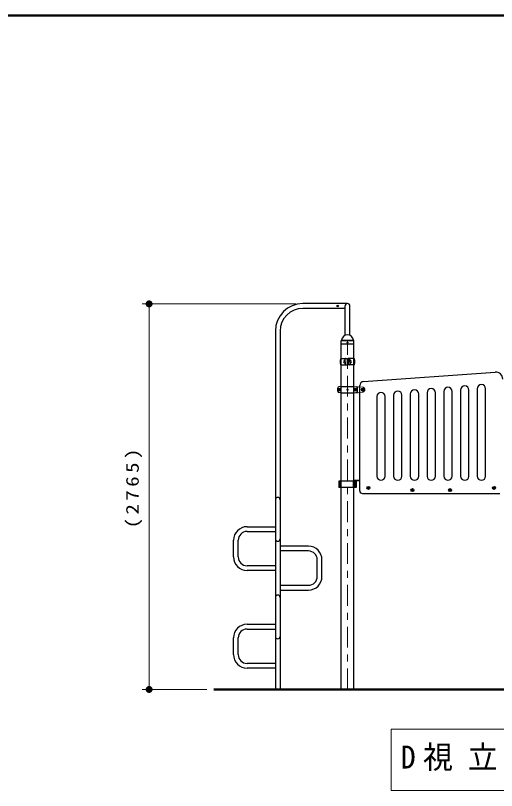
# Model space of a CAD drawing. Units: millimetres on the paper, scale 1:50. Extents: x -385 to 0, y -594 to 267.
# Drawn here: x -175.9 to -107, y -141.2 to -30 of the extents above; entities that cross this region are included whole.
import ezdxf

# ---------------------------------------------------------------- set-up
doc = ezdxf.new("R2010")
doc.units = ezdxf.units.MM
doc.linetypes.add('USER1', pattern=[4.5, 2.5, -2])
doc.linetypes.add('USER2', pattern=[6, 3, -1, 1, -1])
doc.layers.add('LY_1', color=7, linetype='Continuous', lineweight=25)
doc.styles.add('ＭＳ ゴシック', font='')
doc.styles.get('ＭＳ ゴシック').set_extended_font_data('MS Gothic')

# ---------------------------------------------------------------- blocks, each defined once
blk = doc.blocks.new('filled_dot')
at = {"color": 0, "linetype": 'Continuous', "lineweight": -2, "const_width": 1.25}
blk.add_lwpolyline([(-0.625, 0, 1), (0.625, 0, 1)], format="xyb", close=True, dxfattribs=at)

msp = doc.modelspace()

# ---------------------------------------------------------------- linework, layer by layer
at = {"layer": 'LY_1', "lineweight": 50}
for p, q in [((0, -30), (-385, -30)), ((-47.111, -126.662), (-147.512, -126.662))]:
    msp.add_line(p, q, dxfattribs=at)
at = {"layer": 'LY_1', "lineweight": 13}
for p, q in [((-135.757, -71.362), (-157.792, -71.362)), ((-156.792, -126.662), (-156.792, -71.362)), ((-129.25, -76.651), (-127.463, -76.651)), ((-129.214, -76.581), (-127.503, -76.581)), ((-128.197, -79.252), (-128.197, -80.072)), ((-129.322, -83.477), (-129.692, -83.477)), ((-129.692, -83.846), (-129.692, -83.477)), ((-129.322, -83.846), (-129.692, -83.846)), ((-127.392, -83.477), (-127.022, -83.477)), ((-127.392, -83.846), (-127.022, -83.846)), ((-127.022, -83.846), (-127.022, -83.477)), ((-148.512, -126.662), (-157.792, -126.662)), ((-122.117, -132.355), (-122.117, -141.155)), ((-65.317, -132.355), (-122.117, -132.355)), ((-122.117, -141.155), (-65.317, -141.155))]:
    msp.add_line(p, q, dxfattribs=at)
at = {"layer": 'LY_1'}
for p, q in [((-129.248, -71.322), (-134.757, -71.322)), ((-129.248, -72.002), (-134.757, -72.002)), ((-128.357, -71.322), (-129.248, -71.322)), ((-128.697, -72.002), (-129.248, -72.002)), ((-128.697, -75.867), (-128.697, -71.662)), ((-128.017, -75.867), (-128.017, -71.662)), ((-138.697, -75.262), (-138.697, -126.662)), ((-138.017, -75.262), (-138.017, -126.662)), ((-129.286, -77.071), (-129.278, -76.675)), ((-129.253, -76.617), (-129.231, -76.595)), ((-127.461, -76.617), (-127.483, -76.595)), ((-127.428, -77.071), (-127.436, -76.675)), ((-129.276, -77.081), (-129.286, -77.071)), ((-129.276, -77.081), (-127.437, -77.081)), ((-129.248, -126.662), (-129.248, -77.081)), ((-127.466, -126.662), (-127.466, -77.081)), ((-127.428, -77.071), (-127.437, -77.081)), ((-129.279, -79.212), (-128.427, -79.212)), ((-128.682, -79.476), (-128.722, -79.475)), ((-128.682, -79.847), (-128.722, -79.849)), ((-128.682, -79.662), (-128.682, -79.232)), ((-128.682, -79.662), (-128.682, -80.092)), ((-128.387, -79.252), (-128.387, -80.072)), ((-128.327, -79.252), (-128.327, -80.072)), ((-127.435, -79.212), (-128.287, -79.212)), ((-128.032, -79.662), (-128.032, -79.232)), ((-128.032, -79.476), (-127.992, -79.475)), ((-128.032, -79.662), (-128.032, -80.092)), ((-128.032, -79.847), (-127.992, -79.849)), ((-129.277, -80.112), (-128.427, -80.112)), ((-127.435, -80.112), (-128.287, -80.112)), ((-126.05, -82.49), (-107.178, -81.144)), ((-129.277, -83.212), (-129.593, -83.239)), ((-129.277, -83.212), (-127.436, -83.212)), ((-127.437, -83.212), (-126.807, -83.267)), ((-126.607, -98.162), (-126.607, -83.088)), ((-129.277, -84.112), (-129.593, -84.084)), ((-129.277, -84.112), (-127.436, -84.112)), ((-127.437, -84.112), (-126.807, -84.056)), ((-126.237, -83.615), (-126.157, -83.569)), ((-126.237, -83.615), (-126.237, -83.708)), ((-126.237, -83.708), (-126.157, -83.754)), ((-126.157, -83.569), (-126.077, -83.615)), ((-126.157, -83.754), (-126.077, -83.708)), ((-126.077, -83.615), (-126.077, -83.708)), ((-121.757, -84.467), (-121.757, -96.062)), ((-120.557, -96.062), (-120.557, -84.467)), ((-119.357, -84.284), (-119.357, -96.062)), ((-118.157, -96.062), (-118.157, -84.284)), ((-116.957, -84.099), (-116.957, -96.062)), ((-115.757, -96.062), (-115.757, -84.099)), ((-114.557, -83.915), (-114.557, -96.062)), ((-113.357, -96.062), (-113.357, -83.915)), ((-112.157, -83.731), (-112.157, -96.062)), ((-110.957, -96.062), (-110.957, -83.731)), ((-109.757, -83.547), (-109.757, -96.062)), ((-108.557, -96.062), (-108.557, -83.547)), ((-124.157, -84.651), (-124.157, -96.062)), ((-122.957, -96.062), (-122.957, -84.651)), ((-127.466, -96.662), (-126.607, -96.662)), ((-127.121, -96.782), (-129.593, -96.782)), ((-129.593, -96.782), (-129.593, -97.682)), ((-127.121, -97.682), (-129.593, -97.682)), ((-129.427, -96.782), (-129.427, -97.682)), ((-127.522, -96.782), (-127.522, -97.682)), ((-127.466, -96.708), (-126.607, -96.708)), ((-127.335, -96.782), (-127.335, -97.682)), ((-127.276, -96.782), (-127.276, -97.682)), ((-127.121, -96.782), (-127.121, -97.682)), ((-125.437, -97.715), (-125.357, -97.669)), ((-125.437, -97.715), (-125.437, -97.808)), ((-125.437, -97.808), (-125.357, -97.854)), ((-125.357, -97.669), (-125.277, -97.715)), ((-125.357, -97.854), (-125.277, -97.808)), ((-125.277, -97.715), (-125.277, -97.808)), ((-107.437, -97.715), (-107.357, -97.669)), ((-107.437, -97.715), (-107.437, -97.808)), ((-107.437, -97.808), (-107.357, -97.854)), ((-107.357, -97.669), (-107.277, -97.715)), ((-107.357, -97.854), (-107.277, -97.808)), ((-107.277, -97.715), (-107.277, -97.808)), ((-126.207, -98.562), (-106.507, -98.562)), ((-119.137, -98.015), (-119.057, -97.969)), ((-119.137, -98.015), (-119.137, -98.108)), ((-119.137, -98.108), (-119.057, -98.154)), ((-119.057, -97.969), (-118.977, -98.015)), ((-119.057, -98.154), (-118.977, -98.108)), ((-118.977, -98.015), (-118.977, -98.108)), ((-113.737, -98.015), (-113.657, -97.969)), ((-113.737, -98.015), (-113.737, -98.108)), ((-113.737, -98.108), (-113.657, -98.154)), ((-113.657, -97.969), (-113.577, -98.015)), ((-113.657, -98.154), (-113.577, -98.108)), ((-113.577, -98.015), (-113.577, -98.108)), ((-142.757, -103.322), (-138.697, -103.322)), ((-142.757, -104.002), (-138.697, -104.002)), ((-144.697, -107.662), (-144.697, -105.262)), ((-144.017, -107.662), (-144.017, -105.262)), ((-133.957, -106.122), (-138.017, -106.122)), ((-133.957, -106.802), (-138.017, -106.802)), ((-138.697, -108.922), (-142.757, -108.922)), ((-132.697, -110.462), (-132.697, -108.062)), ((-132.017, -110.462), (-132.017, -108.062)), ((-138.697, -109.602), (-142.757, -109.602)), ((-138.017, -111.722), (-133.957, -111.722)), ((-138.017, -112.402), (-133.957, -112.402)), ((-142.757, -117.322), (-138.697, -117.322)), ((-142.757, -118.002), (-138.697, -118.002)), ((-144.697, -121.662), (-144.697, -119.262)), ((-144.017, -121.662), (-144.017, -119.262)), ((-138.697, -122.922), (-142.757, -122.922)), ((-138.697, -123.602), (-142.757, -123.602))]:
    msp.add_line(p, q, dxfattribs=at)
at = {"layer": 'LY_1', "linetype": 'USER1', "lineweight": 13}
for p, q in [((-129.247, -76.662), (-127.467, -76.662)), ((-129.257, -83.232), (-129.257, -84.092)), ((-127.457, -83.232), (-127.457, -84.092)), ((-126.807, -83.267), (-126.176, -83.313)), ((-126.807, -84.056), (-126.176, -84.01))]:
    msp.add_line(p, q, dxfattribs=at)
at = {"layer": 'LY_1', "linetype": 'USER2', "lineweight": 13}
msp.add_line((-128.357, -126.662), (-128.357, -76.662), dxfattribs=at)
at = {"layer": 'LY_1'}
for centre, radius in [((-129.757, -71.662), 0.12), ((-128.357, -76.921), 0.06), ((-126.157, -83.662), 0.21), ((-125.357, -97.762), 0.21), ((-107.357, -97.762), 0.21), ((-119.057, -98.062), 0.21), ((-113.657, -98.062), 0.21)]:
    msp.add_circle(centre, radius, dxfattribs=at)
at = {"layer": 'LY_1', "lineweight": 13}
for centre, radius in [((-129.507, -83.662), 0.185), ((-129.507, -83.662), 0.1), ((-128.357, -83.662), 0.1), ((-127.207, -83.662), 0.185), ((-127.207, -83.662), 0.1), ((-126.157, -83.662), 0.11), ((-125.357, -97.762), 0.11), ((-107.357, -97.762), 0.11), ((-119.057, -98.062), 0.11), ((-113.657, -98.062), 0.11)]:
    msp.add_circle(centre, radius, dxfattribs=at)
at = {"layer": 'LY_1', "linetype": 'USER1', "lineweight": 13}
for centre, radius in [((-126.157, -83.662), 0.15), ((-126.157, -83.662), 0.125), ((-125.357, -97.762), 0.125), ((-107.357, -97.762), 0.125), ((-119.057, -98.062), 0.125), ((-113.657, -98.062), 0.125)]:
    msp.add_circle(centre, radius, dxfattribs=at)
at = {"layer": 'LY_1'}
for centre, radius, start, end in [((-134.757, -75.262), 3.94, 90, 180), ((-134.757, -75.262), 3.26, 90, 180), ((-128.357, -71.662), 0.34, 0, 180), ((-129.194, -76.676), 0.084, 135, 178.99605), ((-129.271, -76.555), 0.056, 315, 353.3676), ((-128.357, -76.662), 0.864, 90, 173.3676), ((-128.357, -76.662), 0.864, 6.6324, 90), ((-127.443, -76.555), 0.056, 186.6324, 225), ((-127.52, -76.676), 0.084, 1.00395, 45), ((-128.305, -79.662), 1.122, 159.19706, 200.80294), ((-129.279, -79.292), 0.08, 90, 159.19706), ((-128.728, -79.662), 0.187, 88, 272), ((-128.662, -79.232), 0.02, 90, 180), ((-128.427, -79.252), 0.04, 0, 90), ((-128.287, -79.252), 0.04, 90, 180), ((-128.052, -79.232), 0.02, 0, 90), ((-127.985, -79.662), 0.187, 268, 92), ((-127.435, -79.292), 0.08, 20.80294, 90), ((-128.409, -79.662), 1.122, 339.19706, 20.80294), ((-129.279, -80.032), 0.08, 200.80294, 270), ((-128.662, -80.092), 0.02, 180, 270), ((-128.427, -80.072), 0.04, 270, 0), ((-128.287, -80.072), 0.04, 180, 270), ((-128.052, -80.092), 0.02, 270, 0), ((-127.435, -80.032), 0.08, 270, 339.19706), ((-107.107, -82.141), 1, 0, 94.07912), ((-129.575, -83.438), 0.2, 95, 163.80375), ((-127.139, -83.438), 0.2, 16.19625, 85), ((-126.007, -83.088), 0.6, 94.07912, 180), ((-113.957, -83.915), 0.6, 0, 180), ((-111.557, -83.731), 0.6, 0, 180), ((-109.157, -83.547), 0.6, 0, 180), ((-128.807, -83.662), 1, 163.80375, 196.19625), ((-129.575, -83.885), 0.2, 196.19625, 265), ((-127.139, -83.885), 0.2, 275, 343.80375), ((-127.907, -83.662), 1, 343.80375, 16.19625), ((-123.557, -84.651), 0.6, 0, 180), ((-121.157, -84.467), 0.6, 0, 180), ((-118.757, -84.283), 0.6, 0, 180), ((-116.357, -84.099), 0.6, 0, 180), ((-123.557, -96.062), 0.6, 180, 0), ((-121.157, -96.062), 0.6, 180, 0), ((-118.757, -96.062), 0.6, 180, 0), ((-116.357, -96.062), 0.6, 180, 0), ((-113.957, -96.062), 0.6, 180, 0), ((-111.557, -96.062), 0.6, 180, 0), ((-109.157, -96.062), 0.6, 180, 0), ((-126.207, -98.162), 0.4, 180, 270), ((-138.357, -99.462), 0.34, 0, 180), ((-142.757, -105.262), 1.94, 90, 180), ((-142.757, -105.262), 1.26, 90, 180), ((-138.357, -105.062), 0.34, 180, 0), ((-133.957, -108.062), 1.94, 0, 90), ((-142.757, -107.662), 1.94, 180, 270), ((-142.757, -107.662), 1.26, 180, 270), ((-133.957, -108.062), 1.26, 0, 90), ((-133.957, -110.462), 1.26, 270, 0), ((-133.957, -110.462), 1.94, 270, 0), ((-138.357, -113.462), 0.34, 0, 180), ((-142.757, -119.262), 1.94, 90, 180), ((-142.757, -119.262), 1.26, 90, 180), ((-138.357, -119.062), 0.34, 180, 0), ((-142.757, -121.662), 1.94, 180, 270), ((-142.757, -121.662), 1.26, 180, 270)]:
    msp.add_arc(centre, radius, start, end, dxfattribs=at)
at = {"layer": 'LY_1', "lineweight": 13}
for centre, radius, start, end in [((-128.237, -79.252), 0.04, 0, 90), ((-128.237, -80.072), 0.04, 270, 0), ((-131.882, -83.662), 2.567, 355.87048, 4.12952), ((-124.832, -83.662), 2.567, 175.87048, 184.12952)]:
    msp.add_arc(centre, radius, start, end, dxfattribs=at)
at = {"layer": 'LY_1', "linetype": 'USER1', "lineweight": 13}
for centre, radius, start, end in [((-127.437, -83.232), 0.02, 88.01112, 180), ((-126.207, -83.662), 0.35, 275, 85), ((-127.437, -84.092), 0.02, 180, 270)]:
    msp.add_arc(centre, radius, start, end, dxfattribs=at)

# ---------------------------------------------------------------- block references
at = {"layer": 'LY_1', "lineweight": 13, "xscale": 0.4, "yscale": 0.4}
for p, rotation in [((-156.792, -71.362), 270), ((-156.792, -126.662), 90)]:
    msp.add_blockref('filled_dot', p, dxfattribs=dict(at, rotation=rotation))

# ---------------------------------------------------------------- texts
at = {"layer": 'LY_1', "insert": (-157.792, -97.595), "char_height": 1.833, "attachment_point": 8, "rotation": 90, "style": 'ＭＳ ゴシック'}
msp.add_mtext('\\T1.33;\\W1.2;(2765)', dxfattribs=at)
at = {"layer": 'LY_1', "insert": (-120.717, -136.755), "char_height": 3.299, "attachment_point": 4, "style": 'ＭＳ ゴシック'}
msp.add_mtext('\\T1.5;\\W0.95;D視立面図\u3000S=1/50', dxfattribs=at)

doc.saveas('drawing.dxf')
